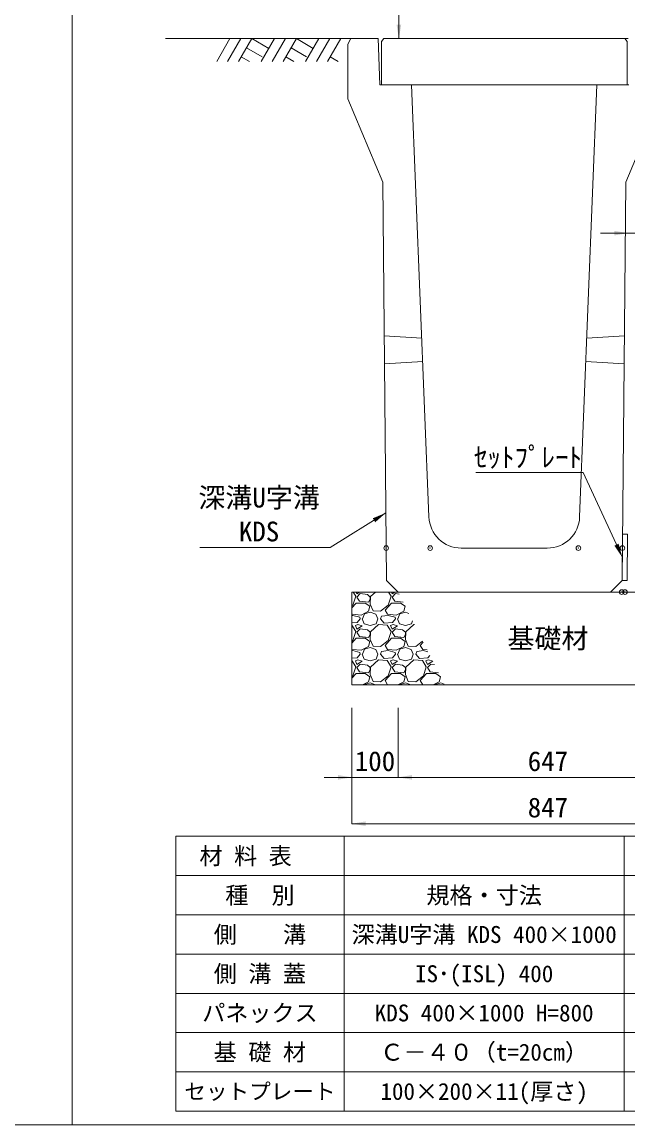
# Model space of a CAD drawing. Units: millimetres at full size. Extents: x 172874 to 217143, y 854931 to 903297.
# Drawn here: x 185966 to 187274, y 854931 to 857312 of the extents above; entities that cross this region are included whole.
import ezdxf
from ezdxf.enums import TextEntityAlignment as Align

# ---------------------------------------------------------------- set-up
doc = ezdxf.new("R2010")
doc.units = ezdxf.units.MM
doc.header["$LTSCALE"] = 20
doc.header["$PDMODE"] = 32
doc.header["$PDSIZE"] = 10
for name, color, linetype, lineweight in [('0_2', 7, 'Continuous', 20), ('Defpoints_3', 8, 'Continuous', 0), ('セットプレート', 3, 'Continuous', 13), ('図枠', 5, 'Continuous', 13), ('基礎材', 7, 'Continuous', 15), ('寸法・材料表', 7, 'Continuous', 13), ('寸法線', 7, 'Continuous', 13), ('引出線', 4, 'Continuous', 13), ('本体', 2, 'Continuous', 13), ('補助線', 8, 'Continuous', 13), ('ﾊｯﾁﾝｸﾞ', 7, 'Continuous', 5)]:
    doc.layers.add(name, color=color, linetype=linetype, lineweight=lineweight)
doc.styles.add('ＭＳ ゴシック', font='')
doc.styles.get('ＭＳ ゴシック').set_extended_font_data('MS Gothic')

# ---------------------------------------------------------------- blocks, each defined once
blk = doc.blocks.new('filled_arrow')
at = {"color": 0, "linetype": 'Continuous', "lineweight": -2}
blk.add_solid([(7.5, 1.25), (0, 0), (7.5, -1.25)], dxfattribs=at)

msp = doc.modelspace()

# ---------------------------------------------------------------- linework, layer by layer
at = {"layer": '0_2'}
msp.add_line((186675.7, 857276.42), (186275.7, 857276.42), dxfattribs=at)
at = {"layer": 'Defpoints_3'}
for p, q in [((186298.25, 855554.4), (188237.15, 855554.4)), ((186298.25, 855554.4), (186298.25, 855469.22)), ((186661.25, 855554.4), (186661.25, 855469.22)), ((187266.25, 855554.4), (187266.25, 855469.22))]:
    msp.add_line(p, q, dxfattribs=at)
at = {"layer": 'セットプレート'}
msp.add_lwpolyline([(187261.54, 856106.42), (187272.54, 856106.32), (187273.49, 856206.31), (187262.49, 856206.42)], close=True, dxfattribs=at)
at = {"layer": '図枠'}
for p, q in [((186074.21, 874031.02), (186074.21, 854931.02)), ((172874.21, 854931.02), (193274.21, 854931.02))]:
    msp.add_line(p, q, dxfattribs=at)
at = {"layer": '基礎材'}
for p, q in [((186678.1, 856081.42), (187524.7, 856081.42)), ((186678.1, 856081.42), (186678.1, 855881.42)), ((186678.1, 855881.42), (187524.7, 855881.42))]:
    msp.add_line(p, q, dxfattribs=at)
at = {"layer": '寸法・材料表'}
for p, q in [((186298.25, 855469.22), (188237.15, 855469.22)), ((186298.25, 855469.22), (186298.25, 854961.02)), ((186661.25, 855469.22), (186661.25, 854961.02)), ((187266.25, 855469.22), (187266.25, 854961.02)), ((186298.25, 855384.52), (188237.15, 855384.52)), ((186298.25, 855299.82), (188237.15, 855299.82)), ((186298.25, 855215.12), (188237.15, 855215.12)), ((186298.25, 855130.42), (188237.15, 855130.42)), ((186298.25, 855045.72), (188237.15, 855045.72)), ((186298.25, 854961.02), (188237.15, 854961.02))]:
    msp.add_line(p, q, dxfattribs=at)
at = {"layer": '寸法線'}
for p, q in [((186779.7, 857276.42), (186779.7, 858076.42)), ((187274.7, 857276.42), (186779.7, 857276.42)), ((187404.7, 856856.42), (187214.7, 856856.42)), ((186678.1, 855831.42), (186678.1, 855681.42)), ((186678.1, 855831.42), (186678.1, 855581.42)), ((186778.1, 855831.42), (186778.1, 855681.42)), ((186778.1, 855831.42), (186778.1, 855681.42)), ((186618.1, 855681.42), (186838.1, 855681.42)), ((186778.1, 855681.42), (187424.7, 855681.42)), ((187524.7, 855581.42), (186678.1, 855581.42))]:
    msp.add_line(p, q, dxfattribs=at)
at = {"layer": '引出線'}
for points in [[(187262.01, 856156.42), (187177.17, 856339.88), (186945.81, 856339.88)], [(186751.48, 856252.24), (186631.27, 856177.95), (186349.75, 856177.95)]]:
    msp.add_lwpolyline(points, dxfattribs=at)
at = {"layer": '本体'}
for p, q in [((186675.7, 857276.42), (186669.7, 857264.42)), ((186669.7, 857264.42), (186669.7, 857146.42)), ((186675.7, 857276.42), (186734.7, 857276.42)), ((186734.7, 857276.42), (186738.7, 857176.42)), ((186738.7, 857176.42), (186807.2, 857176.42)), ((186807.2, 857176.42), (186844.51, 856243.62)), ((187207.2, 857176.42), (187169.89, 856243.62)), ((187207.2, 857176.42), (187275.7, 857176.42)), ((186669.7, 857146.42), (186744.7, 856966.42)), ((187344.7, 857146.42), (187269.7, 856966.42)), ((186744.7, 856966.42), (186752.87, 856106.42)), ((187269.7, 856966.42), (187261.54, 856106.42)), ((186747.85, 856634.42), (186829.08, 856629.42)), ((187185.32, 856629.42), (187266.55, 856634.42)), ((186831.08, 856579.42), (186748.42, 856574.42)), ((187183.32, 856579.42), (187265.98, 856574.42)), ((186914.46, 856176.42), (187099.95, 856176.42)), ((186778.1, 856081.42), (186752.87, 856106.42)), ((187236.3, 856081.42), (187261.54, 856106.42)), ((186778.1, 856081.42), (187236.3, 856081.42))]:
    msp.add_line(p, q, dxfattribs=at)
at = {"layer": '本体', "lineweight": 20}
msp.add_lwpolyline([(186742.2, 857270.42), (186747.2, 857276.42), (187267.2, 857276.42), (187272.2, 857270.42), (187272.2, 857176.42), (186742.2, 857176.42)], close=True, dxfattribs=at)
at = {"layer": '本体'}
for centre, start, end in [((186914.46, 856246.42), 182.29061, 270), ((187099.95, 856246.42), 270, 357.70939)]:
    msp.add_arc(centre, 70, start, end, dxfattribs=at)
at = {"layer": '補助線'}
for p in [(186752.2, 856176.42), (186847.2, 856176.42), (187167.2, 856176.42), (187262.2, 856176.42), (187260.7, 856081.42), (187267.7, 856081.42), (187267.7, 856081.42)]:
    msp.add_point(p, dxfattribs=at)
at = {"layer": 'ﾊｯﾁﾝｸﾞ', "lineweight": 9}
for p, q in [((186415.14, 857276.42), (186386.49, 857226.8)), ((186438.76, 857276.42), (186410.11, 857226.8)), ((186462.39, 857276.42), (186433.74, 857226.8)), ((186462.39, 857276.42), (186498.95, 857255.31)), ((186511.14, 857276.42), (186482.49, 857226.8)), ((186534.76, 857276.42), (186506.11, 857226.8)), ((186558.38, 857276.42), (186529.74, 857226.8)), ((186558.38, 857276.42), (186594.95, 857255.31)), ((186607.14, 857276.42), (186578.49, 857226.8)), ((186630.76, 857276.42), (186602.11, 857226.8)), ((186654.38, 857276.42), (186625.74, 857226.8)), ((186450.96, 857256.64), (186484.38, 857237.35)), ((186546.96, 857256.64), (186580.38, 857237.35)), ((186439.54, 857236.85), (186456.95, 857226.8)), ((186535.54, 857236.85), (186552.96, 857226.8)), ((186631.54, 857236.85), (186648.95, 857226.8))]:
    msp.add_line(p, q, dxfattribs=at)
at = {"layer": 'ﾊｯﾁﾝｸﾞ'}
for p, q in [((186686.5, 856072.34), (186680.95, 856081.42)), ((186687.29, 856081.42), (186688.79, 856077.67)), ((186688.79, 856077.67), (186695.03, 856081.42)), ((186696.41, 856078.44), (186688.79, 856070.82)), ((186711.65, 856076.15), (186696.41, 856078.44)), ((186717.74, 856070.82), (186711.65, 856076.15)), ((186729.29, 856081.42), (186718.51, 856071.58)), ((186762.7, 856072.34), (186757.15, 856081.42)), ((186763.49, 856081.42), (186764.99, 856077.67)), ((186764.99, 856077.67), (186771.23, 856081.42)), ((186772.61, 856078.44), (186764.99, 856070.82)), ((186780.16, 856077.3), (186772.61, 856078.44)), ((186678.1, 856047.68), (186687.26, 856057.86)), ((186678.1, 856051.51), (186680.41, 856053.29)), ((186680.41, 856053.29), (186686.5, 856072.34)), ((186687.26, 856057.86), (186707.08, 856057.86)), ((186688.79, 856070.82), (186694.88, 856061.67)), ((186694.88, 856061.67), (186713.93, 856059.39)), ((186707.08, 856057.86), (186716.98, 856051)), ((186713.93, 856059.39), (186717.74, 856066.24)), ((186716.98, 856051), (186713.93, 856040.34)), ((186718.51, 856071.58), (186717.74, 856055.58)), ((186717.74, 856066.24), (186717.74, 856070.82)), ((186717.74, 856055.58), (186723.84, 856041.1)), ((186739.84, 856040.34), (186756.61, 856053.29)), ((186749.75, 856042.62), (186763.46, 856057.86)), ((186756.61, 856053.29), (186762.7, 856072.34)), ((186763.46, 856057.86), (186783.28, 856057.86)), ((186764.99, 856070.82), (186771.08, 856061.67)), ((186771.08, 856061.67), (186789.06, 856059.52)), ((186783.28, 856057.86), (186793.18, 856051)), ((186793.18, 856051), (186790.13, 856040.34)), ((186678.88, 856033.48), (186678.1, 856034.81)), ((186680.41, 856031.19), (186678.1, 856030.95)), ((186697.93, 856031.95), (186678.88, 856033.48)), ((186695.65, 856027.38), (186680.41, 856031.19)), ((186696.41, 856023.57), (186695.65, 856027.38)), ((186713.93, 856040.34), (186697.93, 856031.95)), ((186700.98, 856023.57), (186705.55, 856034.24)), ((186705.55, 856034.24), (186717.74, 856038.05)), ((186717.74, 856038.05), (186729.94, 856033.48)), ((186723.84, 856041.1), (186739.84, 856040.34)), ((186729.94, 856033.48), (186734.51, 856023.57)), ((186739.84, 856023.57), (186742.13, 856029.67)), ((186756.61, 856031.19), (186742.13, 856029.67)), ((186755.08, 856033.48), (186749.75, 856042.62)), ((186774.13, 856031.95), (186755.08, 856033.48)), ((186771.85, 856027.38), (186756.61, 856031.19)), ((186772.61, 856023.57), (186771.85, 856027.38)), ((186790.13, 856040.34), (186774.13, 856031.95)), ((186777.18, 856023.57), (186781.75, 856034.24)), ((186781.75, 856034.24), (186793.94, 856038.05)), ((186793.94, 856038.05), (186801.14, 856035.35)), ((186689.55, 856015.95), (186678.1, 856014.96)), ((186678.12, 856009.86), (186678.1, 856009.86)), ((186686.5, 855996.14), (186678.12, 856009.86)), ((186691.07, 856011.38), (186685.74, 856009.09)), ((186685.74, 856009.09), (186688.79, 856001.47)), ((186688.79, 856001.47), (186700.22, 856008.33)), ((186696.41, 856002.24), (186688.79, 855994.62)), ((186696.41, 856023.57), (186689.55, 856015.95)), ((186700.22, 856008.33), (186691.07, 856011.38)), ((186711.65, 855999.95), (186696.41, 856002.24)), ((186700.22, 856023.57), (186704.79, 856012.9)), ((186704.79, 856012.9), (186717.74, 856009.09)), ((186717.74, 856009.09), (186730.7, 856012.9)), ((186736.03, 856011.38), (186718.51, 855995.38)), ((186730.7, 856012.9), (186734.51, 856023.57)), ((186754.32, 856009.86), (186736.03, 856011.38)), ((186748.22, 856014.43), (186739.84, 856023.57)), ((186765.75, 856015.95), (186748.22, 856014.43)), ((186762.7, 855996.14), (186754.32, 856009.86)), ((186767.27, 856011.38), (186761.94, 856009.09)), ((186761.94, 856009.09), (186764.99, 856001.47)), ((186764.99, 856001.47), (186776.42, 856008.33)), ((186772.61, 856002.24), (186764.99, 855994.62)), ((186772.61, 856023.57), (186765.75, 856015.95)), ((186776.42, 856008.33), (186767.27, 856011.38)), ((186787.85, 855999.95), (186772.61, 856002.24)), ((186776.42, 856023.57), (186780.99, 856012.9)), ((186780.99, 856012.9), (186793.94, 856009.09)), ((186793.94, 856009.09), (186806.9, 856012.9)), ((186812.23, 856011.38), (186794.71, 855995.38)), ((186806.9, 856012.9), (186809.17, 856019.28)), ((186813.16, 856011.3), (186812.23, 856011.38)), ((186678.1, 855971.48), (186687.26, 855981.66)), ((186680.41, 855977.09), (186686.5, 855996.14)), ((186687.26, 855981.66), (186707.08, 855981.66)), ((186688.79, 855994.62), (186694.88, 855985.47)), ((186694.88, 855985.47), (186713.93, 855983.19)), ((186707.08, 855981.66), (186716.98, 855974.8)), ((186717.74, 855994.62), (186711.65, 855999.95)), ((186713.93, 855983.19), (186717.74, 855990.04)), ((186718.51, 855995.38), (186717.74, 855979.38)), ((186717.74, 855990.04), (186717.74, 855994.62)), ((186717.74, 855979.38), (186723.84, 855964.9)), ((186749.75, 855966.42), (186763.46, 855981.66)), ((186756.61, 855977.09), (186762.7, 855996.14)), ((186763.46, 855981.66), (186783.28, 855981.66)), ((186764.99, 855994.62), (186771.08, 855985.47)), ((186771.08, 855985.47), (186790.13, 855983.19)), ((186783.28, 855981.66), (186793.18, 855974.8)), ((186793.94, 855994.62), (186787.85, 855999.95)), ((186790.13, 855983.19), (186793.94, 855990.04)), ((186794.71, 855995.38), (186793.94, 855979.38)), ((186793.94, 855990.04), (186793.94, 855994.62)), ((186793.94, 855979.38), (186800.04, 855964.9)), ((186678.1, 855975.31), (186680.41, 855977.09)), ((186678.88, 855957.28), (186678.1, 855958.61)), ((186680.41, 855954.99), (186678.1, 855954.75)), ((186697.93, 855955.75), (186678.88, 855957.28)), ((186695.65, 855951.18), (186680.41, 855954.99)), ((186713.93, 855964.14), (186697.93, 855955.75)), ((186700.98, 855947.37), (186705.55, 855958.04)), ((186705.55, 855958.04), (186717.74, 855961.85)), ((186716.98, 855974.8), (186713.93, 855964.14)), ((186717.74, 855961.85), (186729.94, 855957.28)), ((186723.84, 855964.9), (186739.84, 855964.14)), ((186729.94, 855957.28), (186734.51, 855947.37)), ((186739.84, 855964.14), (186756.61, 855977.09)), ((186756.61, 855954.99), (186742.13, 855953.47)), ((186755.08, 855957.28), (186749.75, 855966.42)), ((186774.13, 855955.75), (186755.08, 855957.28)), ((186771.85, 855951.18), (186756.61, 855954.99)), ((186790.13, 855964.14), (186774.13, 855955.75)), ((186777.18, 855947.37), (186781.75, 855958.04)), ((186781.75, 855958.04), (186793.94, 855961.85)), ((186793.18, 855974.8), (186790.13, 855964.14)), ((186793.94, 855961.85), (186806.14, 855957.28)), ((186800.04, 855964.9), (186816.04, 855964.14)), ((186806.14, 855957.28), (186810.71, 855947.37)), ((186816.04, 855964.14), (186830.98, 855975.68)), ((186832.81, 855954.99), (186818.33, 855953.47)), ((186825.95, 855966.42), (186832.15, 855973.32)), ((186831.28, 855957.28), (186825.95, 855966.42)), ((186840.54, 855956.54), (186831.28, 855957.28)), ((186842.53, 855952.56), (186832.81, 855954.99)), ((186689.55, 855939.75), (186678.1, 855938.76)), ((186678.12, 855933.66), (186678.1, 855933.66)), ((186686.5, 855919.94), (186678.12, 855933.66)), ((186691.07, 855935.18), (186685.74, 855932.89)), ((186685.74, 855932.89), (186688.79, 855925.27)), ((186688.79, 855925.27), (186700.22, 855932.13)), ((186696.41, 855947.37), (186689.55, 855939.75)), ((186700.22, 855932.13), (186691.07, 855935.18)), ((186696.41, 855947.37), (186695.65, 855951.18)), ((186700.22, 855947.37), (186704.79, 855936.7)), ((186704.79, 855936.7), (186717.74, 855932.89)), ((186717.74, 855932.89), (186730.7, 855936.7)), ((186736.03, 855935.18), (186718.51, 855919.18)), ((186730.7, 855936.7), (186734.51, 855947.37)), ((186754.32, 855933.66), (186736.03, 855935.18)), ((186739.84, 855947.37), (186742.13, 855953.47)), ((186748.22, 855938.23), (186739.84, 855947.37)), ((186765.75, 855939.75), (186748.22, 855938.23)), ((186762.7, 855919.94), (186754.32, 855933.66)), ((186767.27, 855935.18), (186761.94, 855932.89)), ((186761.94, 855932.89), (186764.99, 855925.27)), ((186764.99, 855925.27), (186776.42, 855932.13)), ((186772.61, 855947.37), (186765.75, 855939.75)), ((186776.42, 855932.13), (186767.27, 855935.18)), ((186772.61, 855947.37), (186771.85, 855951.18)), ((186776.42, 855947.37), (186780.99, 855936.7)), ((186780.99, 855936.7), (186793.94, 855932.89)), ((186793.94, 855932.89), (186806.9, 855936.7)), ((186812.23, 855935.18), (186794.71, 855919.18)), ((186806.9, 855936.7), (186810.71, 855947.37)), ((186830.52, 855933.66), (186812.23, 855935.18)), ((186816.04, 855947.37), (186818.33, 855953.47)), ((186824.42, 855938.23), (186816.04, 855947.37)), ((186841.95, 855939.75), (186824.42, 855938.23)), ((186838.9, 855919.94), (186830.52, 855933.66)), ((186843.47, 855935.18), (186838.14, 855932.89)), ((186838.14, 855932.89), (186841.19, 855925.27)), ((186841.19, 855925.27), (186852.62, 855932.13)), ((186846.44, 855944.74), (186841.95, 855939.75)), ((186852.62, 855932.13), (186843.47, 855935.18)), ((186680.41, 855900.89), (186686.5, 855919.94)), ((186696.41, 855926.04), (186688.79, 855918.42)), ((186688.79, 855918.42), (186694.88, 855909.27)), ((186694.88, 855909.27), (186713.93, 855906.99)), ((186711.65, 855923.75), (186696.41, 855926.04)), ((186717.74, 855918.42), (186711.65, 855923.75)), ((186713.93, 855906.99), (186717.74, 855913.84)), ((186718.51, 855919.18), (186717.74, 855903.18)), ((186717.74, 855913.84), (186717.74, 855918.42)), ((186756.61, 855900.89), (186762.7, 855919.94)), ((186772.61, 855926.04), (186764.99, 855918.42)), ((186764.99, 855918.42), (186771.08, 855909.27)), ((186771.08, 855909.27), (186790.13, 855906.99)), ((186787.85, 855923.75), (186772.61, 855926.04)), ((186793.94, 855918.42), (186787.85, 855923.75)), ((186790.13, 855906.99), (186793.94, 855913.84)), ((186794.71, 855919.18), (186793.94, 855903.18)), ((186793.94, 855913.84), (186793.94, 855918.42)), ((186832.81, 855900.89), (186838.9, 855919.94)), ((186848.81, 855926.04), (186841.19, 855918.42)), ((186841.19, 855918.42), (186847.28, 855909.27)), ((186847.28, 855909.27), (186865.26, 855907.12)), ((186856.36, 855924.9), (186848.81, 855926.04)), ((186678.1, 855895.28), (186687.26, 855905.46)), ((186678.1, 855899.11), (186680.41, 855900.89)), ((186687.26, 855905.46), (186707.08, 855905.46)), ((186713.93, 855887.94), (186701.49, 855881.42)), ((186705.55, 855881.84), (186717.74, 855885.65)), ((186707.08, 855905.46), (186716.98, 855898.6)), ((186716.98, 855898.6), (186713.93, 855887.94)), ((186717.74, 855903.18), (186723.84, 855888.7)), ((186717.74, 855885.65), (186729.02, 855881.42)), ((186723.84, 855888.7), (186739.84, 855887.94)), ((186739.84, 855887.94), (186756.61, 855900.89)), ((186749.75, 855890.22), (186763.46, 855905.46)), ((186754.88, 855881.42), (186749.75, 855890.22)), ((186763.46, 855905.46), (186783.28, 855905.46)), ((186790.13, 855887.94), (186777.69, 855881.42)), ((186781.75, 855881.84), (186793.94, 855885.65)), ((186783.28, 855905.46), (186793.18, 855898.6)), ((186793.18, 855898.6), (186790.13, 855887.94)), ((186793.94, 855903.18), (186800.04, 855888.7)), ((186793.94, 855885.65), (186805.22, 855881.42)), ((186800.04, 855888.7), (186816.04, 855887.94)), ((186816.04, 855887.94), (186832.81, 855900.89)), ((186825.95, 855890.22), (186839.66, 855905.46)), ((186831.08, 855881.42), (186825.95, 855890.22)), ((186839.66, 855905.46), (186859.48, 855905.46)), ((186866.33, 855887.94), (186853.89, 855881.42)), ((186857.95, 855881.84), (186870.14, 855885.65)), ((186859.48, 855905.46), (186869.38, 855898.6)), ((186869.38, 855898.6), (186866.33, 855887.94)), ((186870.14, 855885.65), (186877.34, 855882.95)), ((186678.68, 855881.42), (186678.1, 855882.41)), ((186705.37, 855881.42), (186705.55, 855881.84)), ((186781.57, 855881.42), (186781.75, 855881.84)), ((186857.77, 855881.42), (186857.95, 855881.84))]:
    msp.add_line(p, q, dxfattribs=at)

# ---------------------------------------------------------------- block references
at = {"layer": '寸法線', "xscale": 4, "yscale": 4}
for p, rotation in [((186779.7, 857276.42), 90), ((187274.7, 856856.42), 180), ((186678.1, 855681.42), 180)]:
    msp.add_blockref('filled_arrow', p, dxfattribs=dict(at, rotation=rotation))
for p in [(186778.1, 855681.42), (186778.1, 855681.42), (186678.1, 855581.42)]:
    msp.add_blockref('filled_arrow', p, dxfattribs=at)
at = {"layer": '引出線', "xscale": 4, "yscale": 4}
for p, rotation in [((186751.48, 856252.24), 211.7), ((187262.01, 856156.42), 114.8)]:
    msp.add_blockref('filled_arrow', p, dxfattribs=dict(at, rotation=rotation))

# ---------------------------------------------------------------- texts
at = {"layer": '寸法・材料表', "style": 'ＭＳ ゴシック'}
msp.add_text('\u3000材 料 表', height=36.55, dxfattribs=at).set_placement((186299.41, 855511.81), align=Align.MIDDLE_LEFT)
for s, height, p in [('種\u3000別', 36.55, (186479.75, 855426.87)), ('規格・寸法', 36.55, (186963.75, 855426.87)), ('側\u3000\u3000溝', 36.55, (186479.75, 855342.17)), ('深溝U字溝 KDS 400×1000', 36.55, (186963.75, 855342.17)), ('側 溝 蓋', 36.55, (186479.75, 855257.47)), ('IS･(ISL) 400', 36.55, (186963.75, 855257.47)), ('パネックス', 36.55, (186479.75, 855172.77)), ('KDS 400×1000 H=800', 36.55, (186963.75, 855172.77)), ('基 礎 材', 36.55, (186479.75, 855088.07)), ('Ｃ－４０（t=20cm）', 36.55, (186963.75, 855088.07)), ('100×200×11(厚さ)', 36.55, (186963.75, 855003.37)), ('セットプレート', 34.18, (186479.75, 855003.37))]:
    msp.add_text(s, height=height, dxfattribs=at).set_placement(p, align=Align.MIDDLE_CENTER)
at = {"layer": '寸法線', "style": 'ＭＳ ゴシック'}
for s, p in [('基礎材', (187101.4, 855981.42)), ('100', (186728.1, 855716.42)), ('647', (187101.4, 855716.42)), ('847', (187101.4, 855616.42))]:
    msp.add_text(s, height=42.72, dxfattribs=at).set_placement(p, align=Align.MIDDLE_CENTER)
at = {"layer": '引出線', "style": 'ＭＳ ゴシック'}
msp.add_text('ｾｯﾄﾌﾟﾚｰﾄ', height=42.72, dxfattribs=at).set_placement((187174.92, 856393.88), align=Align.TOP_RIGHT)
for s, p in [('深溝U字溝', (186346.89, 856251.19)), ('KDS', (186434.3, 856178.07))]:
    msp.add_text(s, height=42.72, dxfattribs=at).set_placement(p, align=Align.BOTTOM_LEFT)

doc.saveas('drawing.dxf')
